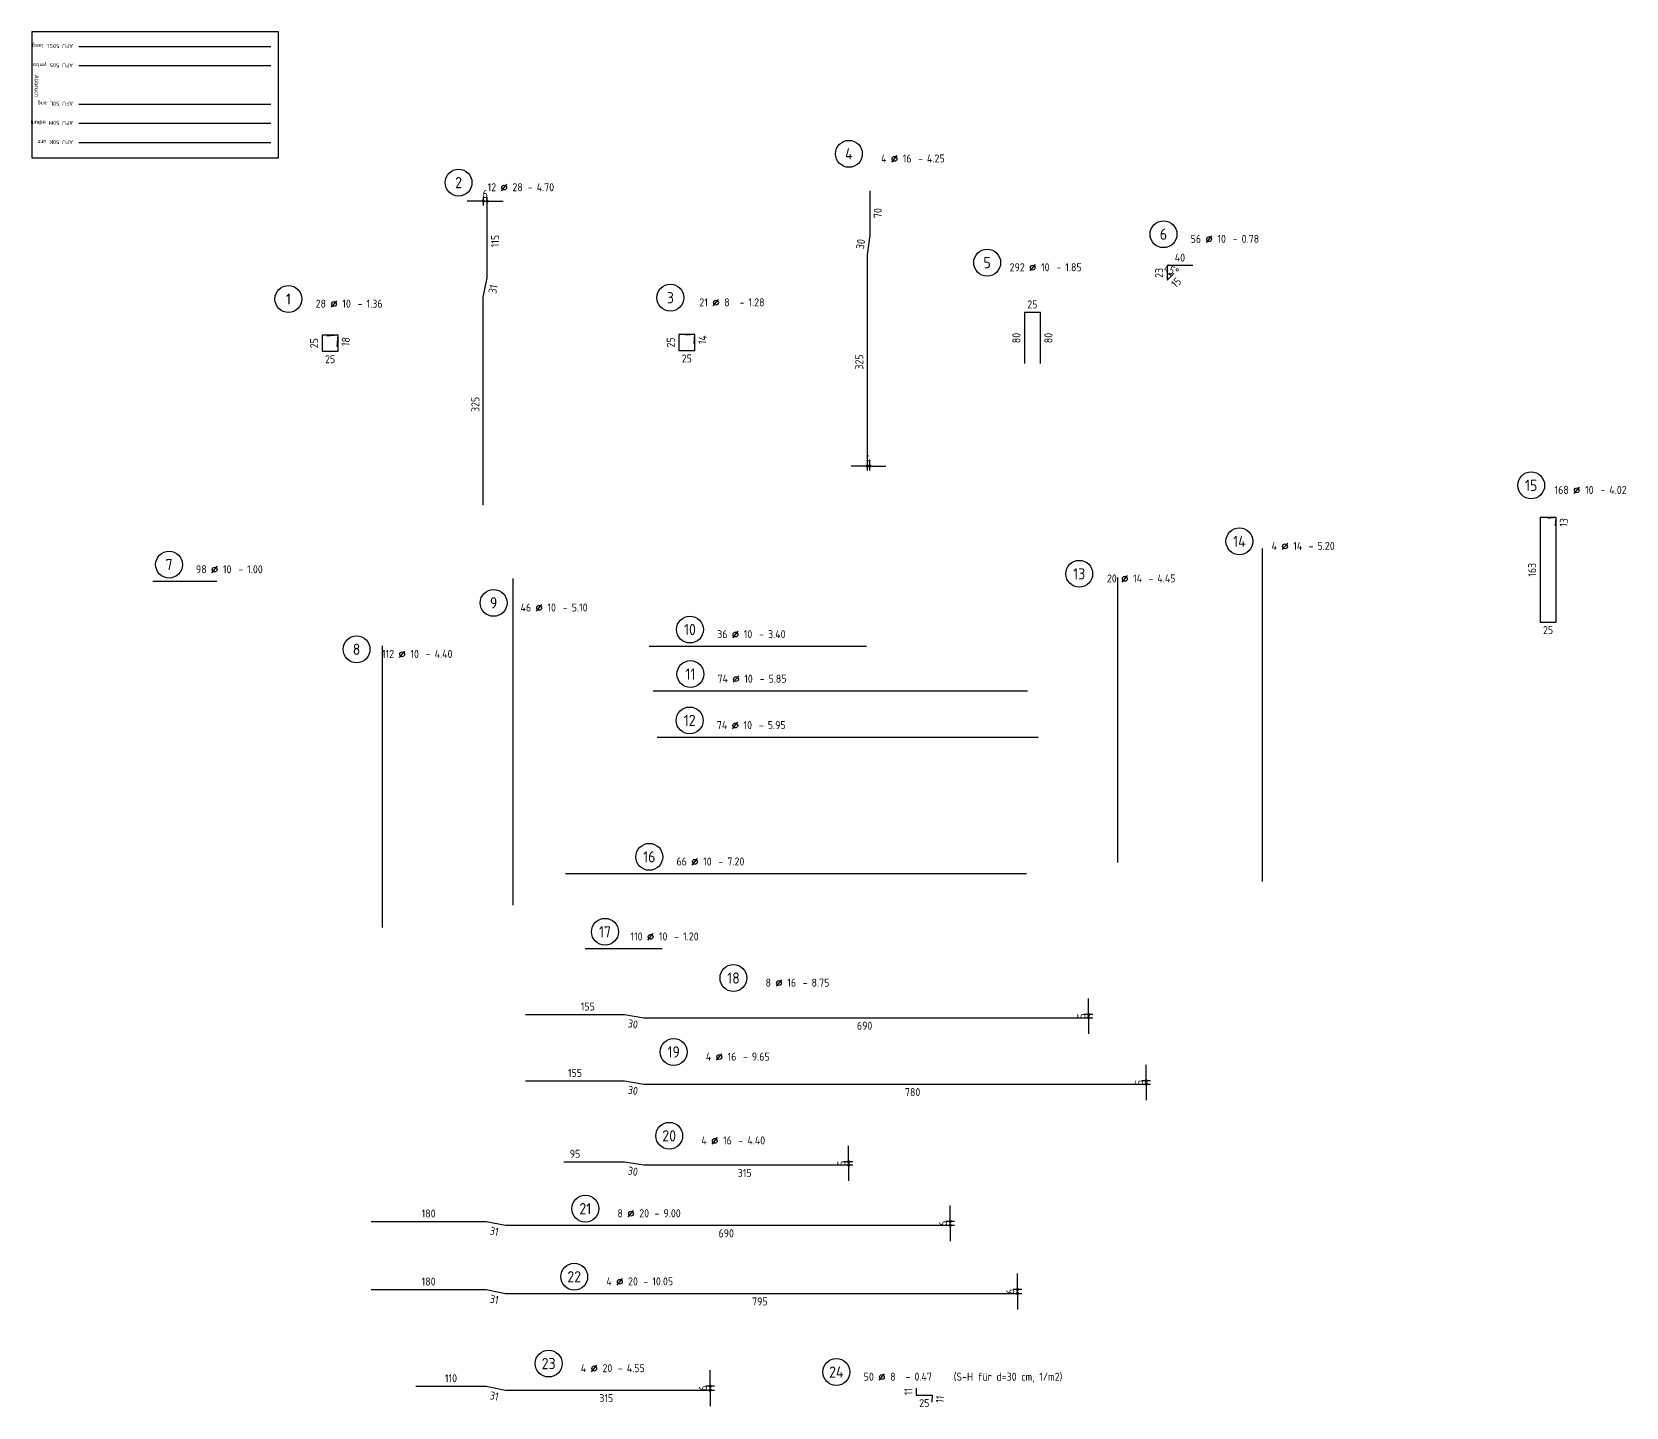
# Model space of a CAD drawing. Extents: x 40 to 135.7, y -30.7 to 15.6.
# Drawn here: x 110.82 to 135.72, y -8.14 to 13.33 of the extents above; entities that cross this region are included whole.
import ezdxf
from ezdxf.enums import TextEntityAlignment as Align

# ---------------------------------------------------------------- set-up
doc = ezdxf.new("R2010")
doc.units = 0
doc.header["$LTSCALE"] = 0.5
doc.linetypes.add('AUSGEZOGEN', pattern=[1000.01, 1000, 0.01])
for name, color, linetype in [('AFU', 7, 'Continuous'), ('MASSE', 7, 'Continuous'), ('RND', 7, 'Continuous')]:
    doc.layers.add(name, color=color, linetype=linetype)
doc.styles.add('txt', font='isocp.shx')
doc.linetypes.add('ABBRUCH', pattern='A,0.15,-0.15,["x",Standard,S=0.07,R=0,X=-0.1,Y=-0.0238],-0.005', length=0.305)
doc.linetypes.add('AFU_50K', pattern='A,0.15,["/",Standard,S=0.2,R=0,X=-0.01,Y=-0.1],0.07,["/",Standard,S=0.2,R=0,X=-0.01,Y=-0.1],0.15', length=0.37)
doc.linetypes.add('AFU_50L', pattern='A,0.75,["/",Standard,S=0.2,R=0,X=-0.01,Y=-0.1],0.07,["/",Standard,S=0.2,R=0,X=-0.01,Y=-0.1],0.75', length=1.57)
doc.linetypes.add('AFU_50M', pattern='A,0.45,["/",Standard,S=0.2,R=0,X=-0.01,Y=-0.1],0.07,["/",Standard,S=0.2,R=0,X=-0.01,Y=-0.1],0.45', length=0.97)
doc.linetypes.add('AFU_50S', pattern='A,0,-0.15,["/",Standard,S=0.2,R=0,X=-0.01,Y=-0.1],0,-0.07,["/",Standard,S=0.2,R=0,X=-0.01,Y=-0.1],-0.15', length=0.37)
doc.linetypes.add('AFU_50SL', pattern='A,0,-0.75,["/",Standard,S=0.2,R=0,X=-0.01,Y=-0.1],0,-0.07,["/",Standard,S=0.2,R=0,X=-0.01,Y=-0.1],-0.75', length=1.57)
doc.dimstyles.new('DOT_I', dxfattribs={"dimscale": 0.5, "dimtxt": 0.25, "dimasz": 0.25, "dimexe": 0.1, "dimexo": 0.3, "dimgap": 0.1, "dimtad": 1, "dimdec": 3, "dimzin": 3, "dimtxsty": 'txt', "dimblk": 'DOT', "dimblk1": 'DOT', "dimblk2": 'DOT', "dimsah": 1, "dimcen": 0.1, "dimse1": 1, "dimse2": 1, "dimazin": 0, "dimtfac": 1, "dimtdec": 4, "dimtix": 1, "dimtmove": 2, "dimatfit": 3, "dimfxl": 0, "dimtvp": 1, "dimtolj": 1, "dimtzin": 0, "dimarcsym": 0})

# ---------------------------------------------------------------- blocks, each defined once
blk = doc.blocks.new('RND_AUSZ')
at = {"layer": 'RND', "color": 7, "linetype": 'Continuous'}
blk.add_line((1.341, 0.262), (1.509, 0.466), dxfattribs=at)
at = {"layer": 'RND', "color": 1, "linetype": 'Continuous'}
blk.add_circle((0, 0.52), 0.42, dxfattribs=at)
at = {"layer": 'RND', "color": 7, "linetype": 'Continuous'}
blk.add_circle((1.425, 0.364), 0.075, dxfattribs=at)
at = {"layer": 'RND', "color": 7, "linetype": 'Continuous', "style": 'txt'}
blk.add_text('-', height=0.25, dxfattribs=at).set_placement((2.163, 0.25))
for tag, p in [('WIEOFT', (-0.536, 0.25)), ('STK', (1.174, 0.25))]:
    blk.add_attdef(tag, text='', height=0.25, dxfattribs=at).set_placement(p, align=Align.RIGHT)
at = {"layer": 'RND', "color": 1, "linetype": 'Continuous', "style": 'txt'}
blk.add_attdef('POS', text='', height=0.35, dxfattribs=at).set_placement((0, 0.52), align=Align.MIDDLE)
at = {"layer": 'RND', "color": 7, "linetype": 'Continuous', "style": 'txt'}
for tag, p in [('DS', (1.683, 0.25)), ('LANG', (2.441, 0.25)), ('TEXT', (3.669, 0.25))]:
    blk.add_attdef(tag, p, '', height=0.25, dxfattribs=at)
blk = doc.blocks.new('DOT')
at = {"layer": 'MASSE', "color": 7, "linetype": 'Continuous'}
for p, q in [((0, 0), (-1, 0)), ((0, 0.54), (0, -0.54))]:
    blk.add_line(p, q, dxfattribs=at)
at = {"layer": 'MASSE', "color": 7, "linetype": 'Continuous', "const_width": 0.2}
blk.add_lwpolyline([(-0.1, 0, 1), (0.1, 0, 1)], format="xyb", close=True, dxfattribs=at)
blk = doc.blocks.new('*D20')
at = {"layer": 'DEFPOINTS', "color": 0, "linetype": 'AUSGEZOGEN', "transparency": 16777216}
for p in [(117.869, 10.688), (117.929, 10.688), (117.929, 10.688)]:
    blk.add_point(p, dxfattribs=at)
at = {"layer": 'RND', "color": 0, "linetype": 'AUSGEZOGEN', "lineweight": -2, "transparency": 16777216}
for p, q in [((117.744, 10.688), (117.619, 10.688)), ((117.869, 10.688), (117.929, 10.688)), ((118.054, 10.688), (118.179, 10.688))]:
    blk.add_line(p, q, dxfattribs=at)
at = {"layer": 'RND', "color": 0, "linetype": 'AUSGEZOGEN', "lineweight": -2, "transparency": 16777216, "xscale": 0.125, "yscale": 0.125, "zscale": 0.125}
blk.add_blockref('DOT', (117.869, 10.688), dxfattribs=at)
at = {"layer": 'RND', "color": 0, "linetype": 'AUSGEZOGEN', "lineweight": -2, "transparency": 16777216, "xscale": 0.125, "yscale": 0.125, "zscale": 0.125, "rotation": 180}
blk.add_blockref('DOT', (117.929, 10.688), dxfattribs=at)
at = {"layer": 'RND', "color": 0, "linetype": 'AUSGEZOGEN', "transparency": 16777216, "insert": (117.899, 10.8), "char_height": 0.125, "attachment_point": 5, "style": 'txt'}
blk.add_mtext('\\A1;6', dxfattribs=at)
blk = doc.blocks.new('*D21')
at = {"layer": 'DEFPOINTS', "color": 0, "linetype": 'AUSGEZOGEN', "transparency": 16777216}
for p in [(123.868, 6.55), (123.908, 6.55), (123.908, 6.55)]:
    blk.add_point(p, dxfattribs=at)
at = {"layer": 'RND', "color": 0, "linetype": 'AUSGEZOGEN', "lineweight": -2, "transparency": 16777216}
for p, q in [((123.743, 6.55), (123.618, 6.55)), ((123.868, 6.55), (123.908, 6.55)), ((124.033, 6.55), (124.158, 6.55))]:
    blk.add_line(p, q, dxfattribs=at)
at = {"layer": 'RND', "color": 0, "linetype": 'AUSGEZOGEN', "lineweight": -2, "transparency": 16777216, "xscale": 0.125, "yscale": 0.125, "zscale": 0.125}
blk.add_blockref('DOT', (123.868, 6.55), dxfattribs=at)
at = {"layer": 'RND', "color": 0, "linetype": 'AUSGEZOGEN', "lineweight": -2, "transparency": 16777216, "xscale": 0.125, "yscale": 0.125, "zscale": 0.125, "rotation": 180}
blk.add_blockref('DOT', (123.908, 6.55), dxfattribs=at)
at = {"layer": 'RND', "color": 0, "linetype": 'AUSGEZOGEN', "transparency": 16777216, "insert": (123.888, 6.663), "char_height": 0.125, "attachment_point": 5, "style": 'txt'}
blk.add_mtext('\\A1;4', dxfattribs=at)
blk = doc.blocks.new('*D22')
at = {"layer": 'DEFPOINTS', "color": 0, "linetype": 'AUSGEZOGEN', "transparency": 16777216}
for p in [(128.553, 9.566), (128.603, 9.537), (128.606, 9.504), (128.553, 9.451)]:
    blk.add_point(p, dxfattribs=at)
at = {"layer": 'RND', "color": 0, "linetype": 'AUSGEZOGEN', "lineweight": -2, "transparency": 16777216}
blk.add_arc((128.553, 9.451), 0.1, 45, 90, dxfattribs=at)
at = {"layer": 'RND', "color": 0, "linetype": 'AUSGEZOGEN', "transparency": 16777216, "insert": (128.62, 9.612), "char_height": 0.125, "attachment_point": 5, "rotation": 337.5, "style": 'txt'}
blk.add_mtext('\\A1;45°', dxfattribs=at)
blk = doc.blocks.new('*D44')
at = {"layer": 'DEFPOINTS', "color": 0, "linetype": 'AUSGEZOGEN', "transparency": 16777216}
for p in [(127.327, -2.014), (127.327, -2.014), (127.327, -2.064)]:
    blk.add_point(p, dxfattribs=at)
at = {"layer": 'RND', "color": 0, "linetype": 'AUSGEZOGEN', "lineweight": -2, "transparency": 16777216}
for p, q in [((127.327, -1.889), (127.327, -1.764)), ((127.327, -2.064), (127.327, -2.014)), ((127.327, -2.189), (127.327, -2.314))]:
    blk.add_line(p, q, dxfattribs=at)
at = {"layer": 'RND', "color": 0, "linetype": 'AUSGEZOGEN', "lineweight": -2, "transparency": 16777216, "xscale": 0.125, "yscale": 0.125, "zscale": 0.125}
for p, rotation in [((127.327, -2.014), 270), ((127.327, -2.064), 90)]:
    blk.add_blockref('DOT', p, dxfattribs=dict(at, rotation=rotation))
at = {"layer": 'RND', "color": 0, "linetype": 'AUSGEZOGEN', "transparency": 16777216, "insert": (127.214, -2.039), "char_height": 0.125, "attachment_point": 5, "rotation": 90, "style": 'txt'}
blk.add_mtext('\\A1;5', dxfattribs=at)
blk = doc.blocks.new('*D45')
at = {"layer": 'DEFPOINTS', "color": 0, "linetype": 'AUSGEZOGEN', "transparency": 16777216}
for p in [(128.227, -3.051), (128.227, -3.051), (128.227, -3.101)]:
    blk.add_point(p, dxfattribs=at)
at = {"layer": 'RND', "color": 0, "linetype": 'AUSGEZOGEN', "lineweight": -2, "transparency": 16777216}
for p, q in [((128.227, -2.926), (128.227, -2.801)), ((128.227, -3.101), (128.227, -3.051)), ((128.227, -3.226), (128.227, -3.351))]:
    blk.add_line(p, q, dxfattribs=at)
at = {"layer": 'RND', "color": 0, "linetype": 'AUSGEZOGEN', "lineweight": -2, "transparency": 16777216, "xscale": 0.125, "yscale": 0.125, "zscale": 0.125}
for p, rotation in [((128.227, -3.051), 270), ((128.227, -3.101), 90)]:
    blk.add_blockref('DOT', p, dxfattribs=dict(at, rotation=rotation))
at = {"layer": 'RND', "color": 0, "linetype": 'AUSGEZOGEN', "transparency": 16777216, "insert": (128.114, -3.076), "char_height": 0.125, "attachment_point": 5, "rotation": 90, "style": 'txt'}
blk.add_mtext('\\A1;5', dxfattribs=at)
blk = doc.blocks.new('*D46')
at = {"layer": 'DEFPOINTS', "color": 0, "linetype": 'AUSGEZOGEN', "transparency": 16777216}
for p in [(123.577, -4.314), (123.577, -4.314), (123.577, -4.364)]:
    blk.add_point(p, dxfattribs=at)
at = {"layer": 'RND', "color": 0, "linetype": 'AUSGEZOGEN', "lineweight": -2, "transparency": 16777216}
for p, q in [((123.577, -4.189), (123.577, -4.064)), ((123.577, -4.364), (123.577, -4.314)), ((123.577, -4.489), (123.577, -4.614))]:
    blk.add_line(p, q, dxfattribs=at)
at = {"layer": 'RND', "color": 0, "linetype": 'AUSGEZOGEN', "lineweight": -2, "transparency": 16777216, "xscale": 0.125, "yscale": 0.125, "zscale": 0.125}
for p, rotation in [((123.577, -4.314), 270), ((123.577, -4.364), 90)]:
    blk.add_blockref('DOT', p, dxfattribs=dict(at, rotation=rotation))
at = {"layer": 'RND', "color": 0, "linetype": 'AUSGEZOGEN', "transparency": 16777216, "insert": (123.464, -4.339), "char_height": 0.125, "attachment_point": 5, "rotation": 90, "style": 'txt'}
blk.add_mtext('\\A1;5', dxfattribs=at)
blk = doc.blocks.new('*D50')
at = {"layer": 'DEFPOINTS', "color": 0, "linetype": 'AUSGEZOGEN', "transparency": 16777216}
for p in [(125.165, -5.246), (125.165, -5.246), (125.165, -5.306)]:
    blk.add_point(p, dxfattribs=at)
at = {"layer": 'RND', "color": 0, "linetype": 'AUSGEZOGEN', "lineweight": -2, "transparency": 16777216}
for p, q in [((125.165, -5.121), (125.165, -4.996)), ((125.165, -5.306), (125.165, -5.246)), ((125.165, -5.431), (125.165, -5.556))]:
    blk.add_line(p, q, dxfattribs=at)
at = {"layer": 'RND', "color": 0, "linetype": 'AUSGEZOGEN', "lineweight": -2, "transparency": 16777216, "xscale": 0.125, "yscale": 0.125, "zscale": 0.125}
for p, rotation in [((125.165, -5.246), 270), ((125.165, -5.306), 90)]:
    blk.add_blockref('DOT', p, dxfattribs=dict(at, rotation=rotation))
at = {"layer": 'RND', "color": 0, "linetype": 'AUSGEZOGEN', "transparency": 16777216, "insert": (125.052, -5.276), "char_height": 0.125, "attachment_point": 5, "rotation": 90, "style": 'txt'}
blk.add_mtext('\\A1;6', dxfattribs=at)
blk = doc.blocks.new('*D52')
at = {"layer": 'DEFPOINTS', "color": 0, "linetype": 'AUSGEZOGEN', "transparency": 16777216}
for p in [(126.215, -6.309), (126.215, -6.309), (126.215, -6.369)]:
    blk.add_point(p, dxfattribs=at)
at = {"layer": 'RND', "color": 0, "linetype": 'AUSGEZOGEN', "lineweight": -2, "transparency": 16777216}
for p, q in [((126.215, -6.184), (126.215, -6.059)), ((126.215, -6.369), (126.215, -6.309)), ((126.215, -6.494), (126.215, -6.619))]:
    blk.add_line(p, q, dxfattribs=at)
at = {"layer": 'RND', "color": 0, "linetype": 'AUSGEZOGEN', "lineweight": -2, "transparency": 16777216, "xscale": 0.125, "yscale": 0.125, "zscale": 0.125}
for p, rotation in [((126.215, -6.309), 270), ((126.215, -6.369), 90)]:
    blk.add_blockref('DOT', p, dxfattribs=dict(at, rotation=rotation))
at = {"layer": 'RND', "color": 0, "linetype": 'AUSGEZOGEN', "transparency": 16777216, "insert": (126.102, -6.339), "char_height": 0.125, "attachment_point": 5, "rotation": 90, "style": 'txt'}
blk.add_mtext('\\A1;6', dxfattribs=at)
blk = doc.blocks.new('*D53')
at = {"layer": 'DEFPOINTS', "color": 0, "linetype": 'AUSGEZOGEN', "transparency": 16777216}
for p in [(121.415, -7.82), (121.415, -7.82), (121.415, -7.88)]:
    blk.add_point(p, dxfattribs=at)
at = {"layer": 'RND', "color": 0, "linetype": 'AUSGEZOGEN', "lineweight": -2, "transparency": 16777216}
for p, q in [((121.415, -7.695), (121.415, -7.57)), ((121.415, -7.88), (121.415, -7.82)), ((121.415, -8.005), (121.415, -8.13))]:
    blk.add_line(p, q, dxfattribs=at)
at = {"layer": 'RND', "color": 0, "linetype": 'AUSGEZOGEN', "lineweight": -2, "transparency": 16777216, "xscale": 0.125, "yscale": 0.125, "zscale": 0.125}
for p, rotation in [((121.415, -7.82), 270), ((121.415, -7.88), 90)]:
    blk.add_blockref('DOT', p, dxfattribs=dict(at, rotation=rotation))
at = {"layer": 'RND', "color": 0, "linetype": 'AUSGEZOGEN', "transparency": 16777216, "insert": (121.302, -7.85), "char_height": 0.125, "attachment_point": 5, "rotation": 90, "style": 'txt'}
blk.add_mtext('\\A1;6', dxfattribs=at)

msp = doc.modelspace()

# ---------------------------------------------------------------- linework, layer by layer
at = {"layer": 'AFU', "color": 8, "linetype": 'AFU_50SL'}
msp.add_line((111.5517, 13.1036), (114.5517, 13.1036), dxfattribs=at)
at = {"layer": 'AFU', "color": 8, "linetype": 'AFU_50S'}
msp.add_line((111.5517, 12.8036), (114.5517, 12.8036), dxfattribs=at)
at = {"layer": 'AFU', "color": 8, "linetype": 'AFU_50L'}
msp.add_line((111.5517, 12.2036), (114.5517, 12.2036), dxfattribs=at)
at = {"layer": 'AFU', "color": 8, "linetype": 'AFU_50M'}
msp.add_line((111.5517, 11.9036), (114.5517, 11.9036), dxfattribs=at)
at = {"layer": 'AFU', "color": 8, "linetype": 'AFU_50K'}
msp.add_line((111.5517, 11.6036), (114.5517, 11.6036), dxfattribs=at)
at = {"layer": 'AFU', "color": 8, "linetype": 'ABBRUCH'}
msp.add_lwpolyline([(114.6703, 13.3297), (110.8157, 13.3297), (110.8157, 11.363), (114.6703, 11.363)], close=True, dxfattribs=at)
at = {"layer": 'RND', "color": 1, "linetype": 'AUSGEZOGEN'}
for points in [[(123.9076, 10.85), (123.9076, 10.15), (123.8676, 9.85), (123.8676, 6.6)], [(117.8689, 5.9379), (117.8689, 9.1879), (117.9289, 9.4879), (117.9289, 10.6379)], [(128.9532, 9.6807), (128.5532, 9.6807), (128.5532, 9.4507), (128.6593, 9.5568)], [(126.5723, 8.1497), (126.5723, 8.9497), (126.3223, 8.9497), (126.3223, 8.1497)], [(115.5853, 8.4148), (115.601, 8.5942), (115.351, 8.5942), (115.351, 8.3442), (115.601, 8.3442), (115.601, 8.5942), (115.4216, 8.5785)], [(121.1615, 8.4657), (121.1737, 8.6052), (120.9237, 8.6052), (120.9237, 8.3552), (121.1737, 8.3552), (121.1737, 8.6052), (121.0342, 8.593)], [(134.6194, 5.6152), (134.6308, 5.7447), (134.3808, 5.7447), (134.3808, 4.1147), (134.6308, 4.1147), (134.6308, 5.7447), (134.5013, 5.7333)], [(130.0423, 0.0609), (130.0423, 5.2609)], [(112.7077, 4.7513), (113.7077, 4.7513)], [(118.3331, -0.3069), (118.3331, 4.7931)], [(127.7852, 0.3587), (127.7852, 4.8087)], [(116.2953, -0.6562), (116.2953, 3.7438)], [(120.4586, 3.7374), (123.8586, 3.7374)], [(120.5233, 3.0418), (126.3733, 3.0418)], [(120.5862, 2.3174), (126.5362, 2.3174)], [(119.1554, 0.1879), (126.3554, 0.1879)], [(119.4618, -0.9828), (120.6618, -0.9828)], [(118.5268, -2.0144), (120.0768, -2.0144), (120.3768, -2.0644), (127.2768, -2.0644)], [(118.5268, -3.0508), (120.0768, -3.0508), (120.3768, -3.1008), (128.1768, -3.1008)], [(119.1268, -4.3136), (120.0768, -4.3136), (120.3768, -4.3636), (123.5268, -4.3636)], [(116.1146, -5.2462), (117.9146, -5.2462), (118.2146, -5.3062), (125.1146, -5.3062)], [(116.1146, -6.3094), (117.9146, -6.3094), (118.2146, -6.3694), (126.1646, -6.3694)], [(116.8146, -7.8197), (117.9146, -7.8197), (118.2146, -7.8797), (121.3646, -7.8797)], [(124.6345, -7.8474), (124.6345, -7.9574), (124.8845, -7.9574), (124.8749, -8.067)]]:
    msp.add_lwpolyline(points, dxfattribs=at)

# ---------------------------------------------------------------- block references
at = {"layer": 'RND', "color": 7, "linetype": 'AUSGEZOGEN', "xscale": 0.5, "yscale": 0.5, "zscale": 0.5}
for p, values in [((123.5804, 11.1657), {'POS': '4', 'STK': '4', 'DS': '16', 'LANG': '4.25'}), ((125.7414, 9.4669), {'POS': '5', 'STK': '292', 'DS': '10', 'LANG': '1.85'}), ((114.8242, 8.8983), {'POS': '1', 'STK': '28', 'DS': '10', 'LANG': '1.36'}), ((120.7916, 8.9191), {'POS': '3', 'STK': '21', 'DS': '8', 'LANG': '1.28'}), ((134.2412, 5.9895), {'POS': '15', 'STK': '168', 'DS': '10', 'LANG': '4.02'}), ((127.1794, 4.6075), {'POS': '13', 'STK': '20', 'DS': '14', 'LANG': '4.45'}), ((119.7703, -0.9828), {'POS': '17', 'STK': '110', 'DS': '10', 'LANG': '1.20'}), ((120.8437, -2.8595), {'POS': '19', 'STK': '4', 'DS': '16', 'LANG': '9.65'}), ((120.7731, -4.1684), {'POS': '20', 'STK': '4', 'DS': '16', 'LANG': '4.40'}), ((119.2892, -6.3694), {'POS': '22', 'STK': '4', 'DS': '20', 'LANG': '10.05'}), ((118.8897, -7.7248), {'POS': '23', 'STK': '4', 'DS': '20', 'LANG': '4.55'}), ((123.3845, -7.8574), {'POS': '24', 'STK': '50', 'DS': '8', 'LANG': '0.47', 'TEXT': '(S-H für d=30 cm, 1/m2)'})]:
    msp.add_blockref('RND_AUSZ', p, dxfattribs=at).add_auto_attribs(values)
at = {"layer": 'RND', "color": 1, "linetype": 'AUSGEZOGEN', "xscale": 0.5, "yscale": 0.5, "zscale": 0.5}
for p, values in [((117.4821, 10.7166), {'POS': '2', 'STK': '12', 'DS': '28', 'LANG': '4.70'}), ((128.4965, 9.9105), {'POS': '6', 'STK': '56', 'DS': '10', 'LANG': '0.78'}), ((129.6825, 5.1147), {'POS': '14', 'STK': '4', 'DS': '14', 'LANG': '5.20'}), ((112.9593, 4.7513), {'POS': '7', 'STK': '98', 'DS': '10', 'LANG': '1.00'}), ((118.0295, 4.1536), {'POS': '9', 'STK': '46', 'DS': '10', 'LANG': '5.10'}), ((121.0972, 3.7374), {'POS': '10', 'STK': '36', 'DS': '10', 'LANG': '3.40'}), ((115.8881, 3.429), {'POS': '8', 'STK': '112', 'DS': '10', 'LANG': '4.40'}), ((121.1047, 3.0418), {'POS': '11', 'STK': '74', 'DS': '10', 'LANG': '5.85'}), ((121.0933, 2.3174), {'POS': '12', 'STK': '74', 'DS': '10', 'LANG': '5.95'}), ((120.4621, 0.1879), {'POS': '16', 'STK': '66', 'DS': '10', 'LANG': '7.20'}), ((121.7773, -1.7046), {'POS': '18', 'STK': '8', 'DS': '16', 'LANG': '8.75'}), ((119.4635, -5.3062), {'POS': '21', 'STK': '8', 'DS': '20', 'LANG': '9.00'})]:
    msp.add_blockref('RND_AUSZ', p, dxfattribs=at).add_auto_attribs(values)

# ---------------------------------------------------------------- texts
at = {"layer": 'AFU', "color": 8, "linetype": 'AFU_50SL', "style": 'txt'}
msp.add_text('AFU 50SL lang', height=0.0625, rotation=180, dxfattribs=at).set_placement((111.4605, 13.1412))
at = {"layer": 'AFU', "color": 8, "linetype": 'AFU_50S', "style": 'txt'}
msp.add_text('AFU 50S ymbol', height=0.0625, rotation=180, dxfattribs=at).set_placement((111.4605, 12.8412))
at = {"layer": 'AFU', "color": 8, "linetype": 'ABBRUCH', "style": 'txt'}
msp.add_text('Abbruch', height=0.0625, rotation=270, dxfattribs=at).set_placement((110.861, 12.6603))
at = {"layer": 'AFU', "color": 8, "linetype": 'AFU_50L', "style": 'txt'}
msp.add_text('AFU 50L ang', height=0.0625, rotation=180, dxfattribs=at).set_placement((111.4605, 12.2412))
at = {"layer": 'AFU', "color": 8, "linetype": 'AFU_50M', "style": 'txt'}
msp.add_text('AFU 50M edium', height=0.0625, rotation=180, dxfattribs=at).set_placement((111.4605, 11.9412))
at = {"layer": 'AFU', "color": 8, "linetype": 'AFU_50K', "style": 'txt'}
msp.add_text('AFU 50K urz', height=0.0625, rotation=180, dxfattribs=at).set_placement((111.4605, 11.6412))
at = {"layer": 'RND', "color": 7, "linetype": 'AUSGEZOGEN', "style": 'txt'}
for s, rotation, p in [('70', 90, (124.0326, 10.5)), ('115', 90, (118.0539, 10.0629)), ('30', 82.40536, (123.7636, 10.0165)), ('23', 90, (128.4282, 9.5657)), ('15', 45, (128.6946, 9.4154)), ('31', 78.69007, (118.0215, 9.3134)), ('25', 90, (115.226, 8.4692)), ('18', 84.99986, (115.7176, 8.4936)), ('25', 90, (120.7987, 8.4802)), ('14', 84.99986, (121.2921, 8.5245)), ('80', 90, (126.1973, 8.5497)), ('80', 90, (126.6973, 8.5497)), ('325', 90, (123.7426, 8.175)), ('325', 90, (117.7439, 7.5129)), ('13', 84.99986, (134.7496, 5.669)), ('163', 90, (134.2558, 4.9297)), ('30', 350.53768, (120.2063, -2.1627)), ('30', 350.53768, (120.2063, -3.1991)), ('30', 350.53768, (120.2063, -4.4619)), ('31', 348.69007, (118.0401, -5.3987)), ('31', 348.69007, (118.0401, -6.4619)), ('31', 348.69007, (118.0401, -7.9723)), ('11', 90, (124.5095, -7.9024)), ('11', 85, (125.0043, -8.0231))]:
    msp.add_text(s, height=0.125, rotation=rotation, dxfattribs=at).set_placement(p, align=Align.MIDDLE)
for s, p in [('40', (128.7532, 9.8057)), ('25', (126.4473, 9.0747)), ('25', (115.476, 8.2192)), ('25', (121.0487, 8.2302)), ('25', (134.5058, 3.9897)), ('155', (119.5018, -1.8894)), ('690', (123.8268, -2.1894)), ('155', (119.3018, -2.9258)), ('780', (124.5768, -3.2258)), ('95', (119.3018, -4.1886)), ('315', (121.9518, -4.4886)), ('180', (117.0146, -5.1212)), ('690', (121.6646, -5.4312)), ('180', (117.0146, -6.1844)), ('795', (122.1896, -6.4944)), ('110', (117.3646, -7.6947)), ('315', (119.7896, -8.0047)), ('25', (124.7595, -8.0824))]:
    msp.add_text(s, height=0.125, dxfattribs=at).set_placement(p, align=Align.MIDDLE)

# ---------------------------------------------------------------- dimensions: what is measured, and where the dimension line sits
at = {"layer": 'RND', "color": 7, "linetype": 'AUSGEZOGEN'}
for base, p1, p2, override, picture, middle in [((117.9289, 10.6879), (117.8689, 10.6879), (117.9289, 10.6879), {"dimdec": 0, "dimlfac": 100}, '*D20', (117.8989, 10.8004)), ((123.9076, 6.55), (123.8676, 6.55), (123.9076, 6.55), {"dimdec": 0, "dimlfac": 100, "dimrnd": 0.0005}, '*D21', (123.8876, 6.6625))]:
    dim = msp.add_linear_dim(base=base, p1=p1, p2=p2, dimstyle='DOT_I', override=override, dxfattribs=at)
    dim.commit()
    dim.dimension.update_dxf_attribs({"geometry": picture, "text_midpoint": middle})
dim = msp.add_angular_dim_3p(base=(128.6032, 9.5373), center=(128.5532, 9.4507), p1=(128.6062, 9.5038), p2=(128.5532, 9.5657), dimstyle='DOT_I', override={"dimdec": 2, "dimadec": 0}, dxfattribs=at)
dim.commit()
dim.dimension.update_dxf_attribs({"geometry": '*D22', "text_midpoint": (128.6202, 9.6124), "dimtype": 165})
for base, p1, p2, override, picture, middle in [((127.3268, -2.0144), (127.3268, -2.0644), (127.3268, -2.0144), {"dimdec": 0, "dimlfac": 100}, '*D44', (127.2143, -2.0394)), ((128.2268, -3.0508), (128.2268, -3.1008), (128.2268, -3.0508), {"dimdec": 0, "dimlfac": 100, "dimrnd": 0.0005}, '*D45', (128.1143, -3.0758)), ((123.5768, -4.3136), (123.5768, -4.3636), (123.5768, -4.3136), {"dimdec": 0, "dimlfac": 100, "dimrnd": 0.0005}, '*D46', (123.4643, -4.3386)), ((125.1646, -5.2462), (125.1646, -5.3062), (125.1646, -5.2462), {"dimdec": 0, "dimlfac": 100}, '*D50', (125.0521, -5.2762)), ((126.2146, -6.3094), (126.2146, -6.3694), (126.2146, -6.3094), {"dimdec": 0, "dimlfac": 100}, '*D52', (126.1021, -6.3394)), ((121.4146, -7.8197), (121.4146, -7.8797), (121.4146, -7.8197), {"dimdec": 0, "dimlfac": 100, "dimrnd": 0.0005}, '*D53', (121.3021, -7.8497))]:
    dim = msp.add_linear_dim(base=base, p1=p1, p2=p2, angle=90, dimstyle='DOT_I', override=override, dxfattribs=at)
    dim.commit()
    dim.dimension.update_dxf_attribs({"geometry": picture, "text_midpoint": middle})

doc.saveas('drawing.dxf')
